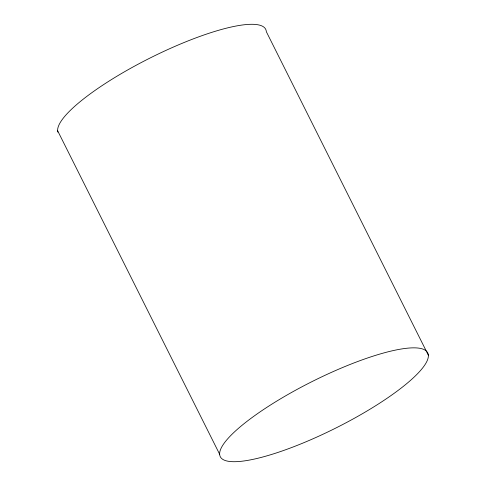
<?xml version="1.0" encoding="UTF-8"?>
<svg xmlns="http://www.w3.org/2000/svg" width="486" height="486" viewBox="0 0 486 486"><rect width="100%" height="100%" fill="white"/><g stroke="black" fill="none" stroke-linecap="round" stroke-linejoin="round"><path stroke-width="0.73" d="M428.348 355.223A115.978 26.086 -26.6 0 0 270.064 405.281A115.978 26.086 -26.6 0 0 273.618 453.821A115.978 26.086 -26.6 0 0 428.348 355.223L266.322 31.675A115.978 26.086 -26.6 0 0 157.221 54.499A115.978 26.086 -26.6 0 0 57.901 132.168M57.652 130.777L219.678 454.325"/></g></svg>
